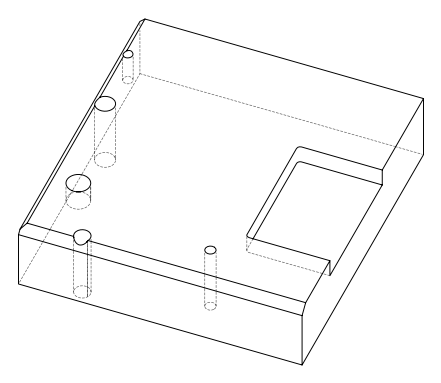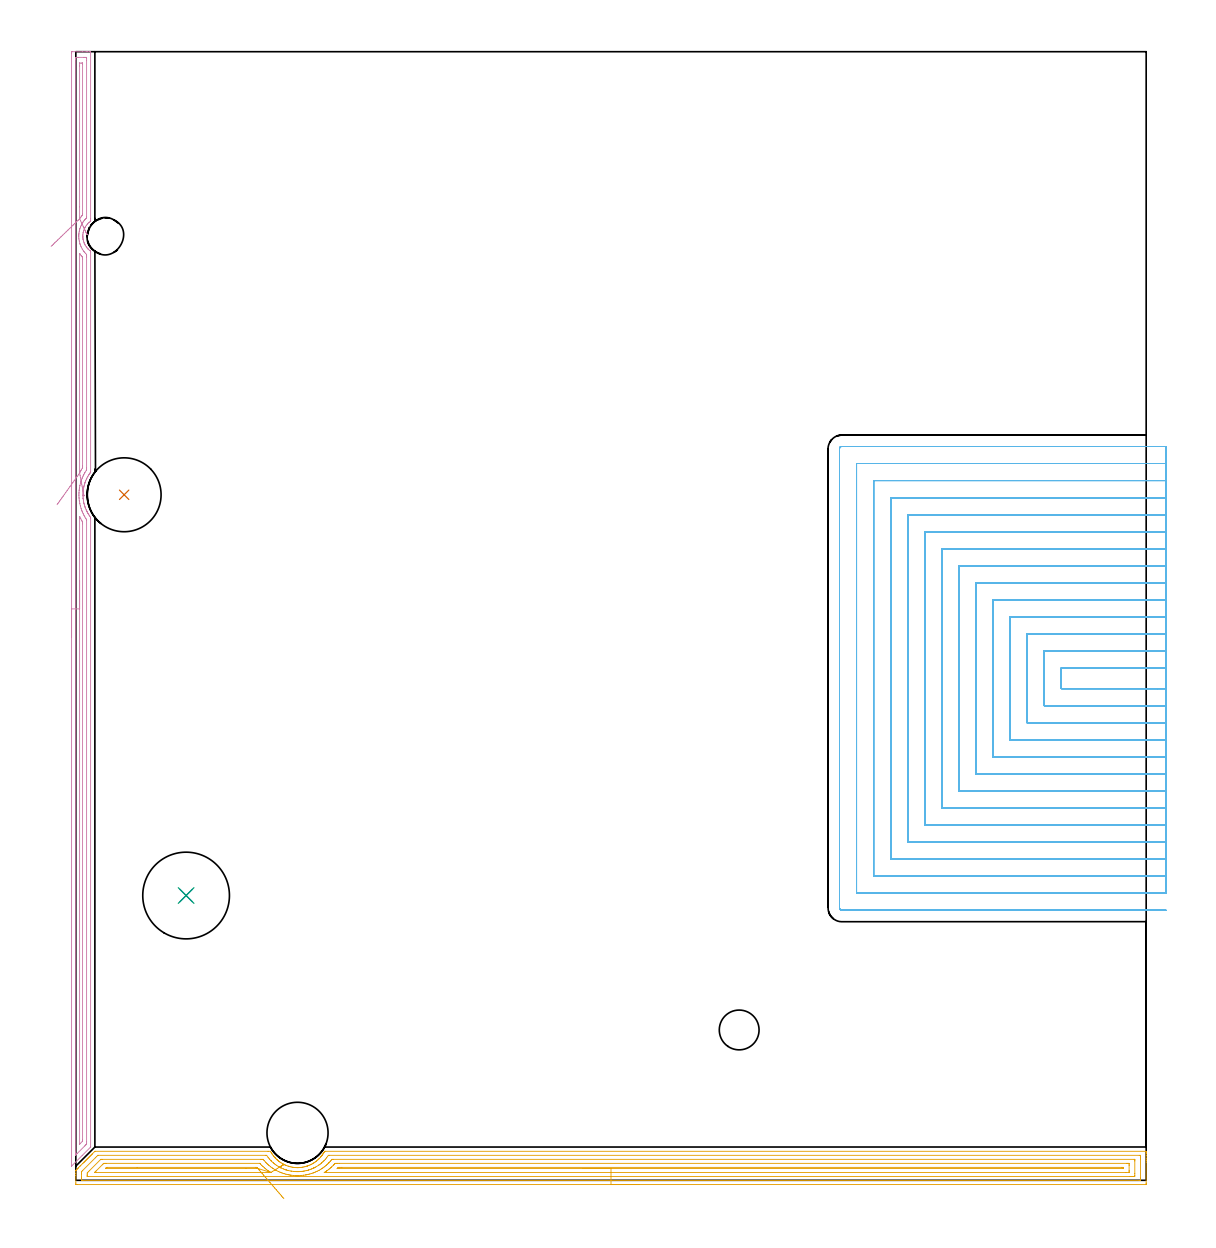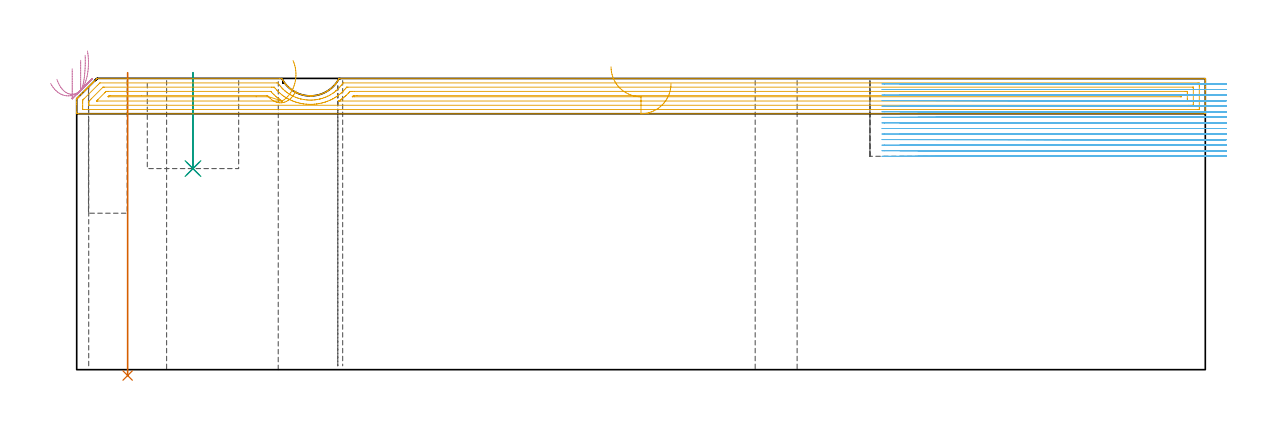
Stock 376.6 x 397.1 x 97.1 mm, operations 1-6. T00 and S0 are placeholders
(PLAN: 14 operations, 10 tool changes, 186 min)
(1 INDEXABLE_INSERT_DRILL_THROUGH_HOLE_FROM_SOLID | STEP1HOLE | NXT0302_023 | 0.41 min | 51506 mm3)
(2 INDEXABLE_INSERT_DRILL_BLIND_HOLE_FROM_SOLID | STEP1POCKET | NXT0302_010 | 0.13 min | 8878 mm3)
(3 DRILL_TO_ENLARGE_BLIND_HOLE | STEP1POCKET | UGT0301_381 | 0.13 min | 13024 mm3)
(4 AREA_MILL | FG_CHAMFER_SURFACE | UGT0205_001 | 9.61 min | 8857 mm3)
(5 AREA_MILL_1 | FG_CHAMFER_SURFACE_1 | UGT0205_001 | 15.05 min | 25594 mm3)
(6 MILL_SLOT | SLOT_PARTIAL_RECTANGULAR | NXT0201_009 | Follow Part, ap 2, ae 75% | 157.38 min | 495957 mm3)
(7 MILL_BLIND_HOLE_FROM_SOLID_MATERIAL | STEP1POCKET_1 | NXT0201_009 | Spiral | 1.41 min | 5835 mm3)
(8 SPOT_DRILL | STEP1HOLE_1 | NXT0321_9005460120000 | 0.05 min | 205 mm3)
(9 SPOT_DRILL_1 | STEP1HOLE_2 | NXT0321_9005460120000 | 0.03 min | 12 mm3)
(10 DRILL_THROUGH_HOLE_INTO_CENTER | STEP1HOLE_1 | UGT0301_515 | 0.42 min | 10789 mm3)
(11 DRILL_TO_ENLARGE_THROUGH_HOLE | STEP1HOLE_1 | UGT0301_052 | 0.43 min | 24054 mm3)
(12 DRILL_BLIND_HOLE_INTO_CENTER | STEP1HOLE_2 | NXT0301_064 | 0.07 min | 872 mm3)
(13 GUN_DRILL_THROUGH_HOLE | STEP1HOLE_2 | UGT0307_006 | 0.49 min | 5322 mm3)
(14 DRILL_TO_ENLARGE_THROUGH_HOLE_1 | STEP1HOLE_2 | NXT0301_104 | 0.41 min | 8708 mm3)
(TOOL NXT0302_023 | Index. Insert Drill 26mm [880-D2600L32-05] | D26 PA176 FL130 Z2)
(TOOL NXT0302_010 | Index. Insert Drill 19.5mm [880-D1950L25-05] | D19.5 PA176 FL98 Z2)
(TOOL UGT0301_381 | Twist Drill Flat Bottom 30.5 mm | D30.5 PA180 FL175 Z2)
(TOOL UGT0205_001 | Chamfer Mill 20 x 3 x 45 deg. | D20 FL50 Z2)
(TOOL NXT0201_009 | ENDMILL 8mm [2P460-0800-NA 1630] | D8 FL26 Z6)
(TOOL NXT0321_9005460120000 | NC Spot Drill, 142deg, 12mm, Carbide, Uncoated | D12 PA142 FL30 Z2)
(TOOL UGT0301_515 | Carbide Drill 12.0 mm | D12 PA118 FL101 Z2)
(TOOL UGT0301_052 | Twist Drill 21.5 mm | D21.5 PA118 FL150 Z2)
(TOOL NXT0301_064 | Carbide Drill 9.3mm [860.1-0930-028A1-MM 2214] | D9.3 PA140 FL47 Z2)
(TOOL UGT0307_006 | Gun Drill 9 mm | D9 PA130 FL24 Z1)
(TOOL NXT0301_104 | Carbide Drill 14mm [860.1-1400-112A1-MM 2214] | D14 PA140 FL123 Z2)
(OP 1 INDEXABLE_INSERT_DRILL_THROUGH_HOLE_FROM_SOLID)
G17 G21 G94 G90
T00 M6
G54
G17 G0 G90 X17. Y241.2 S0 M3
G43 Z107.1 H1
G94 G81 G98 Z-1.954 F250. R99.1
G80
M5
M2
(OP 2 INDEXABLE_INSERT_DRILL_BLIND_HOLE_FROM_SOLID)
G17 G21 G94 G90
T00 M6
G54
G17 G0 G90 X38.8 Y100.2 S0 M3
G43 Z107.1 H1
G94 G81 G98 Z67.1 F250. R99.1
G80
M5
M2
(OP 3 DRILL_TO_ENLARGE_BLIND_HOLE)
G17 G21 G94 G90
T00 M6
G54
G17 G0 G90 X38.8 Y100.2 S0 M3
G43 Z107.1 H0
G94 G81 G98 Z67.1 F250. R99.1
G80
M5
M2
(OP 4 AREA_MILL)
G17 G21 G94 G90
T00 M6
G54
G17 G0 G90 X-1.5 Y191.05 S1061 M3
G43 Z107.1 H0
Z100.4
G94 G1 Y191.088 Z99.528 F250.
Y191.202 Z98.664
Y191.391 Z97.812
Y191.653 Z96.98
Y191.987 Z96.174
Y192.39 Z95.4
Y192.858 Z94.664
Y193.39 Z93.972
Y193.979 Z93.329
Y194.622 Z92.74
Y195.314 Z92.208
Y196.05 Z91.74
Y196.824 Z91.337
Y197.63 Z91.003
Y198.462 Z90.741
Y199.314 Z90.552
Y200.178 Z90.438
Y201.05 Z90.4
X-1.499 Y396.468 Z90.401
X-1.497 Y396.775
X-1.494 Y397.09 Z90.403
X-1.198 Y397.1 Z90.699
X2.285 Z94.18
X3.667 Z95.563
X4.027 Z95.922
X4.95 Z96.85
X5.077 Y397.096 Z96.97
X5.197 Y397.09 Z97.089
X5.2 Y396.915 Z97.1
Y338.334
X5.193 Y337.482 Z97.093
X5.14 Y337.44 Z97.039
X5.052 Y337.374 Z96.951
X4.638 Y337.025 Z96.537
X4.583 Y336.974 Z96.483
X4.242 Y336.653 Z96.139
X4.142 Y336.546 Z96.038
X4.081 Y336.481 Z95.978
X3.734 Y336.041 Z95.632
X3.414 Y335.587 Z95.313
X3.35 Y335.481 Z95.249
X3.206 Y335.204 Z95.102
X3.146 Y335.091 Z95.043
X2.96 Y334.693 Z94.859
X2.796 Y334.248 Z94.692
X2.663 Y333.799 Z94.558
X2.612 Y333.573 Z94.51
X2.593 Y333.48 Z94.489
X2.563 Y333.353 Z94.463
X2.495 Y332.905 Z94.395
X2.46 Y332.543 Z94.359
X2.462 Y332.29 Z94.354
X2.461 Y332.074 Z94.353
X2.459 Y332.011 Z94.354
X2.46 Y331.919 Z94.357
Y331.857 Z94.358
X2.477 Y331.681 Z94.375
X2.496 Y331.486 Z94.394
X2.542 Y331.179 Z94.436
X2.55 Y331.117 Z94.447
X2.553 Y331.103 Z94.45
X2.646 Y330.668 Z94.544
X2.771 Y330.223 Z94.669
X2.913 Y329.838 Z94.808
X2.936 Y329.772 Z94.833
X2.992 Y329.644 Z94.89
X3.104 Y329.391 Z95.
X3.131 Y329.329 Z95.028
X3.156 Y329.28 Z95.053
X3.236 Y329.122 Z95.135
X3.351 Y328.921 Z95.249
X3.672 Y328.435 Z95.571
X3.756 Y328.327 Z95.656
X3.947 Y328.083 Z95.846
X4.108 Y327.9 Z96.005
X4.225 Y327.764 Z96.124
X4.241 Y327.747 Z96.14
X4.385 Y327.602 Z96.283
X4.445 Y327.541 Z96.344
X4.781 Y327.247 Z96.681
X4.896 Y327.155 Z96.796
X5.113 Y326.983 Z97.009
X5.134 Y326.966 Z97.029
X5.197 Y326.911 Z97.089
X5.2 Y326.707 Z97.1
Y249.345
X5.196 Y249.135 Z97.089
X5.194 Y249.125 Z97.088
X5.056 Y248.936 Z96.956
X5.011 Y248.875 Z96.911
X4.898 Y248.71 Z96.797
X4.706 Y248.432 Z96.605
X4.608 Y248.28 Z96.506
X4.413 Y247.981 Z96.313
X4.241 Y247.69 Z96.14
X3.917 Y247.087 Z95.814
X3.79 Y246.828 Z95.69
X3.701 Y246.642 Z95.6
X3.504 Y246.194 Z95.4
X3.351 Y245.815 Z95.249
X3.335 Y245.768 Z95.232
X3.233 Y245.478 Z95.131
X3.179 Y245.321 Z95.075
X3.171 Y245.3 Z95.068
X3.032 Y244.854 Z94.929
X2.909 Y244.406 Z94.807
X2.817 Y244.015 Z94.715
X2.809 Y243.979 Z94.705
X2.804 Y243.959 Z94.701
X2.735 Y243.621 Z94.635
X2.713 Y243.512 Z94.613
X2.64 Y243.065 Z94.54
X2.584 Y242.618 Z94.48
X2.541 Y242.171 Z94.44
X2.517 Y241.724 Z94.41
X2.505 Y241.277 Z94.403
X2.509 Y241.008 Z94.404
X2.512 Y240.83 Z94.407
X2.533 Y240.365 Z94.433
X2.568 Y239.955 Z94.463
X2.569 Y239.936 Z94.465
X2.575 Y239.883 Z94.472
X2.581 Y239.828 Z94.479
X2.62 Y239.489 Z94.518
X2.686 Y239.06 Z94.58
X2.688 Y239.042 Z94.583
X2.77 Y238.594 Z94.669
X2.846 Y238.247 Z94.746
X2.868 Y238.148 Z94.768
X2.981 Y237.719 Z94.878
X2.986 Y237.7 Z94.883
X3.119 Y237.254 Z95.015
X3.156 Y237.141 Z95.054
X3.23 Y236.918 Z95.13
X3.259 Y236.837 Z95.159
X3.35 Y236.583 Z95.249
X3.374 Y236.524 Z95.273
X3.438 Y236.36 Z95.338
X3.632 Y235.911 Z95.529
X3.7 Y235.764 Z95.599
X3.737 Y235.684 Z95.636
X3.831 Y235.483 Z95.729
X3.839 Y235.466 Z95.737
X3.97 Y235.211 Z95.869
X4.035 Y235.085 Z95.933
X4.063 Y235.036 Z95.96
X4.241 Y234.708 Z96.14
X4.319 Y234.572 Z96.219
X4.603 Y234.122 Z96.503
X4.9 Y233.678 Z96.8
X5.172 Y233.301 Z97.072
X5.193 Y233.269 Z97.093
X5.2 Y232.8 Z97.1
Y11.893
X5.197 Y11.705 Z97.089
X5.111 Y11.61 Z97.009
X2.263 Y8.762 Z94.162
X-1.437 Y5.062 Z90.461
X-1.493 Y5.018 Z90.404
X-1.495 Y5.032 Z90.403
X-1.499 Y5.101 Z90.399
X-1.5 Y201.05 Z90.4
X-0.086 Z91.814
X-0.085 Y394.431 Z91.815
X-0.084 Y394.679 Z91.816
X-0.081 Y395.002 Z91.819
X-0.079 Y395.075 Z91.821
X-0.002 Y395.09 Z91.898
X0.138 Y395.096 Z92.038
X0.544 Y395.099 Z92.444
X1.005 Y395.1 Z92.905
X2.746 Z94.646
X3.156 Z95.056
X3.619 Y395.098 Z95.519
X3.751 Y395.092 Z95.651
X3.778 Y395.09 Z95.678
X3.781 Y395.042 Z95.681
X3.784 Y394.929 Z95.684
X3.785 Y394.679 Z95.685
X3.786 Y394.033 Z95.686
X3.785 Y338.905 Z95.685
X3.783 Y338.744 Z95.683
X3.78 Y338.664 Z95.68
X3.777 Y338.63 Z95.677
X3.759 Y338.61 Z95.659
X3.481 Y338.334 Z95.381
X3.321 Y338.165 Z95.221
X3.156 Y337.982 Z95.056
X2.919 Y337.683 Z94.819
X2.732 Y337.44 Z94.632
X2.545 Y337.174 Z94.445
X2.285 Y336.784 Z94.185
X2.199 Y336.634 Z94.099
X2.152 Y336.546 Z94.052
X1.903 Y336.044 Z93.803
X1.726 Y335.651 Z93.626
X1.64 Y335.42 Z93.54
X1.415 Y334.768 Z93.315
X1.412 Y334.759 Z93.312
X1.311 Y334.363 Z93.211
X1.24 Y334.042 Z93.14
X1.203 Y333.863 Z93.103
X1.113 Y333.278 Z93.013
X1.08 Y332.968 Z92.98
X1.057 Y332.707 Z92.957
X1.052 Y332.447 Z92.952
X1.05 Y332.074 Z92.95
X1.07 Y331.534 Z92.97
X1.104 Y331.179 Z93.004
X1.211 Y330.494 Z93.111
X1.256 Y330.285 Z93.156
X1.415 Y329.64 Z93.315
X1.489 Y329.391 Z93.389
X1.526 Y329.276 Z93.426
X1.706 Y328.802 Z93.606
X1.838 Y328.496 Z93.738
X1.979 Y328.182 Z93.879
X2.285 Y327.605 Z94.185
X2.29 Y327.597 Z94.19
X2.756 Y326.923 Z94.656
X2.923 Y326.708 Z94.823
X3.156 Y326.428 Z95.056
X3.441 Y326.109 Z95.341
X3.729 Y325.813 Z95.629
X3.771 Y325.767 Z95.671
X3.779 Y325.731 Z95.679
X3.782 Y325.651 Z95.682
X3.784 Y325.49 Z95.684
X3.786 Y325.167 Z95.686
Y324.919
X3.785 Y250.687 Z95.685
X3.781 Y250.045 Z95.681
X3.779 Y249.982 Z95.679
X3.757 Y249.935 Z95.657
X3.156 Y248.972 Z95.056
X3.129 Y248.926 Z95.029
X3.114 Y248.898 Z95.014
X2.824 Y248.345 Z94.724
X2.653 Y248.004 Z94.553
X2.532 Y247.751 Z94.432
X2.285 Y247.21 Z94.185
X2.256 Y247.14 Z94.156
X2.245 Y247.11 Z94.145
X2.017 Y246.491 Z93.917
X1.92 Y246.215 Z93.82
X1.795 Y245.824 Z93.695
X1.645 Y245.321 Z93.545
X1.616 Y245.218 Z93.516
X1.595 Y245.136 Z93.495
X1.428 Y244.426 Z93.328
X1.415 Y244.366 Z93.315
X1.291 Y243.659 Z93.191
X1.272 Y243.532 Z93.172
X1.186 Y242.872 Z93.086
X1.165 Y242.638 Z93.065
X1.121 Y242.045 Z93.021
X1.106 Y241.743 Z93.006
X1.097 Y241.175 Z92.997
X1.102 Y240.849 Z93.002
X1.127 Y240.25 Z93.027
X1.149 Y239.955 Z93.049
X1.219 Y239.261 Z93.119
X1.245 Y239.06 Z93.145
X1.381 Y238.2 Z93.281
X1.387 Y238.166 Z93.287
X1.415 Y238.025 Z93.315
X1.597 Y237.272 Z93.497
X1.661 Y237.019 Z93.561
X1.853 Y236.377 Z93.753
X2.091 Y235.682 Z93.991
X2.17 Y235.483 Z94.07
X2.285 Y235.202 Z94.185
X2.562 Y234.589 Z94.462
X2.832 Y234.027 Z94.732
X3.012 Y233.694 Z94.912
X3.156 Y233.439 Z95.056
X3.549 Y232.8 Z95.449
X3.739 Y232.495 Z95.639
X3.777 Y232.433 Z95.677
X3.78 Y232.395 Z95.68
X3.783 Y232.315 Z95.683
X3.785 Y232.154 Z95.685
Y13.681
X3.784 Y13.037 Z95.684
X3.78 Y12.787 Z95.68
X3.779 Y12.751 Z95.679
X3.755 Y12.717 Z95.655
X3.696 Y12.652 Z95.596
X3.606 Y12.557 Z95.506
X3.492 Y12.442 Z95.392
X3.156 Y12.106 Z95.056
X0.404 Y9.353 Z92.304
X0.259 Y9.21 Z92.159
X0.025 Y8.983 Z91.925
X-0.043 Y8.918 Z91.857
X-0.079 Y8.896 Z91.821
X-0.082 Y8.958 Z91.818
X-0.084 Y9.21 Z91.816
X-0.086 Y9.583 Z91.814
Y9.856
Y201.05
X1.328 Z93.228
X1.329 Y232.977 Z93.229
X1.33 Y233.154 Z93.23
X1.335 Y233.507 Z93.235
X1.338 Y233.553 Z93.238
X1.415 Y233.403 Z93.315
X1.721 Y232.8 Z93.621
X2.1 Y232.096 Z94.
X2.215 Y231.905 Z94.115
X2.285 Y231.783 Z94.185
X2.364 Y231.627 Z94.264
X2.371 Y231.011 Z94.271
Y14.399
X2.37 Y14.222 Z94.27
X2.366 Y13.869 Z94.266
X2.364 Y13.774 Z94.264
X2.357 Y13.763 Z94.257
X2.335 Y13.738 Z94.235
X2.285 Y13.684 Z94.185
X1.386 Y12.787 Z93.286
X1.358 Y12.769 Z93.258
X1.334 Y12.763 Z93.234
X1.332 Y12.787 Z93.232
X1.33 Y12.82 Z93.23
X1.329 Y12.875 Z93.229
X1.328 Y201.05 Z93.228
Y201.922 Z93.267
Y202.786 Z93.38
Y203.638 Z93.569
Y204.47 Z93.832
Y205.276 Z94.165
Y206.05 Z94.568
Y206.786 Z95.037
Y207.478 Z95.568
Y208.121 Z96.157
Y208.71 Z96.801
Y209.242 Z97.493
Y209.71 Z98.228
Y210.113 Z99.002
Y210.447 Z99.808
Y210.709 Z100.64
Y210.898 Z101.492
Y211.012 Z102.357
Y211.05 Z103.228
G0 X2.825 Y240.993 Z104.897
G1 X2.848 Y240.873 Z104.033
X2.856 Y240.828 Z103.162
X2.851 Y240.857 Z102.29
X2.831 Y240.961 Z101.424
X2.797 Y241.139 Z100.57
X2.75 Y241.389 Z99.736
X2.689 Y241.709 Z98.927
X2.616 Y242.098 Z98.149
X2.53 Y242.552 Z97.409
X2.432 Y243.067 Z96.712
X2.324 Y243.64 Z96.063
X2.205 Y244.267 Z95.468
X2.077 Y244.942 Z94.93
X1.941 Y245.66 Z94.455
X1.798 Y246.417 Z94.045
X1.649 Y247.206 Z93.703
X1.494 Y248.021 Z93.433
X1.336 Y248.856 Z93.236
X1.332 Y248.877 Z93.232
X1.33 Y248.898 Z93.23
X1.329 Y248.918 Z93.229
X1.328 Y248.987 Z93.228
X1.329 Y325.99 Z93.229
X1.33 Y326.049 Z93.23
X1.334 Y326.095 Z93.234
X1.335 Y326.101 Z93.235
X1.341 Y326.096 Z93.241
X1.415 Y325.996 Z93.315
X1.543 Y325.813 Z93.443
X1.876 Y325.339 Z93.776
X2.219 Y324.919 Z94.119
X2.285 Y324.84 Z94.185
X2.334 Y324.782 Z94.234
X2.356 Y324.752 Z94.256
X2.364 Y324.739 Z94.264
X2.366 Y324.644 Z94.266
X2.37 Y324.29 Z94.27
X2.371 Y324.113 Z94.271
X2.372 Y324.025 Z94.272
X2.371 Y251.493 Z94.271
X2.37 Y251.09 Z94.27
X2.368 Y250.889 Z94.268
X2.365 Y250.789 Z94.265
X2.359 Y250.742 Z94.259
X2.332 Y250.687 Z94.232
X2.315 Y250.657 Z94.215
X1.99 Y250.096 Z93.89
X1.823 Y249.793 Z93.723
X1.68 Y249.52 Z93.58
X1.363 Y248.898 Z93.263
X1.346 Y248.87 Z93.246
X1.336 Y248.856 Z93.236
X0.888 Y248.226 Z92.832
X0.42 Y247.571 Z92.496
X-0.062 Y246.894 Z92.232
X-0.556 Y246.2 Z92.041
X-1.058 Y245.496 Z91.925
X-1.564 Y244.787 Z91.885
X-2.07 Y244.077 Z91.921
X-2.572 Y243.372 Z92.033
X-3.067 Y242.678 Z92.22
X-3.55 Y242. Z92.48
X-4.018 Y241.343 Z92.812
X-4.468 Y240.713 Z93.213
X-4.896 Y240.113 Z93.68
X-5.298 Y239.548 Z94.21
X-5.672 Y239.023 Z94.798
X-6.015 Y238.542 Z95.439
X-6.324 Y238.108 Z96.13
X-6.598 Y237.725 Z96.865
G0 Z107.1
X3.588 Y333.515
Z106.353
G1 X3.718 Y333.238 Z105.536
X3.817 Y333.027 Z104.696
X3.885 Y332.883 Z103.838
X3.921 Y332.807 Z102.97
X3.924 Y332.799 Z102.097
X3.895 Y332.861 Z101.227
X3.834 Y332.991 Z100.367
X3.741 Y333.189 Z99.522
X3.618 Y333.452 Z98.7
X3.464 Y333.779 Z97.906
X3.282 Y334.168 Z97.147
X3.072 Y334.615 Z96.427
X2.836 Y335.117 Z95.754
X2.576 Y335.671 Z95.132
X2.295 Y336.271 Z94.565
X1.993 Y336.914 Z94.058
X1.674 Y337.594 Z93.615
X1.339 Y338.307 Z93.239
X1.335 Y338.316 Z93.235
X1.331 Y338.334 Z93.231
X1.329 Y338.355 Z93.229
X1.328 Y342.532 Z93.228
Y392.084
X1.33 Y392.89 Z93.23
X1.331 Y392.976 Z93.231
X1.335 Y393.065 Z93.235
X1.343 Y393.091 Z93.243
X1.364 Y393.094 Z93.264
X1.415 Y393.096 Z93.315
X2.083 Y393.098 Z93.983
X2.285 Y393.093 Z94.185
X2.351 Y393.09 Z94.251
X2.365 Y393.079 Z94.265
X2.368 Y393.037 Z94.268
X2.37 Y392.979 Z94.27
X2.371 Y392.89 Z94.271
Y392.802
Y340.035
X2.37 Y339.946 Z94.27
X2.366 Y339.77 Z94.266
X2.362 Y339.668 Z94.262
X2.342 Y339.641 Z94.242
X2.285 Y339.569 Z94.185
X2.136 Y339.382 Z94.036
X2.015 Y339.229 Z93.915
X1.752 Y338.882 Z93.652
X1.364 Y338.334 Z93.264
X1.347 Y338.314 Z93.247
X1.339 Y338.307 Z93.239
X0.814 Y337.8 Z92.761
X0.262 Y337.265 Z92.349
X-0.315 Y336.708 Z92.005
X-0.911 Y336.132 Z91.732
X-1.521 Y335.542 Z91.533
X-2.142 Y334.942 Z91.408
X-2.768 Y334.337 Z91.359
X-3.395 Y333.731 Z91.386
X-4.018 Y333.129 Z91.489
X-4.632 Y332.535 Z91.667
X-5.233 Y331.955 Z91.919
X-5.815 Y331.392 Z92.243
X-6.375 Y330.85 Z92.636
X-6.909 Y330.335 Z93.096
X-7.411 Y329.849 Z93.618
X-7.879 Y329.397 Z94.199
X-8.308 Y328.982 Z94.835
X-8.696 Y328.607 Z95.52
G0 Z107.1
M5
M2
(OP 5 AREA_MILL_1)
G17 G21 G94 G90
T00 M6
G54
G17 G0 G90 X198.3 Y-1.5 S1061 M3
G43 Z107.1 H0
Z95.4
G94 G1 X198.262 Z94.528 F250.
X198.148 Z93.664
X197.959 Z92.812
X197.697 Z91.98
X197.363 Z91.174
X196.96 Z90.4
X196.492 Z89.664
X195.96 Z88.972
X195.371 Z88.329
X194.728 Z87.74
X194.036 Z87.208
X193.3 Z86.74
X192.526 Z86.337
X191.72 Z86.003
X190.888 Z85.741
X190.036 Z85.552
X189.172 Z85.438
X188.3 Z85.4
X0.623
X0.097 Y-1.494 Z85.403
X0.008 Y-1.491 Z85.405
X0. Y-0.972 Z85.924
Y1.689 Z88.585
Y2.388 Z89.288
Y3.423 Z90.321
X0.002 Y3.463 Z90.361
X0.005 Y3.494 Z90.392
X0.027 Y3.528 Z90.427
X0.192 Y3.693 Z90.592
X0.257 Y3.759 Z90.655
X0.325 Y3.825 Z90.725
X0.486 Y3.986 Z90.885
X0.553 Y4.054 Z90.951
X0.623 Y4.123 Z91.022
X0.779 Y4.28 Z91.179
X0.848 Y4.35 Z91.246
X1.511 Y5.011 Z91.911
X1.735 Y5.237 Z92.133
X2.378 Y5.878 Z92.778
X2.41 Y5.911 Z92.81
X2.622 Y6.124 Z93.02
X2.708 Y6.209 Z93.108
X2.834 Y6.334 Z93.233
X2.918 Y6.42 Z93.316
X3.006 Y6.506 Z93.406
X3.127 Y6.627 Z93.527
X3.213 Y6.715 Z93.611
X3.304 Y6.804 Z93.704
X3.42 Y6.921 Z93.82
X3.509 Y7.011 Z93.907
X3.602 Y7.102 Z94.002
X3.714 Y7.214 Z94.114
X3.805 Y7.306 Z94.203
X3.9 Y7.4 Z94.3
X4.007 Y7.508 Z94.407
X4.1 Y7.602 Z94.498
X4.198 Y7.698 Z94.597
X4.301 Y7.801 Z94.701
X4.396 Y7.898 Z94.794
X4.496 Y7.996 Z94.895
X4.594 Y8.095 Z94.994
X4.692 Y8.193 Z95.089
X4.794 Y8.294 Z95.193
X4.888 Y8.388 Z95.287
X4.987 Y8.489 Z95.385
X5.091 Y8.592 Z95.491
X5.181 Y8.681 Z95.581
X5.283 Y8.785 Z95.681
X5.389 Y8.89 Z95.789
X5.475 Y8.975 Z95.874
X5.578 Y9.08 Z95.976
X5.687 Y9.187 Z96.087
X5.768 Y9.268 Z96.168
X5.874 Y9.376 Z96.272
X6.614 Y10.115 Z97.013
X6.659 Y10.158 Z97.053
X6.705 Y10.198 Z97.085
X6.879 Y10.2 Z97.1
X67.65
X68.474 Y10.193 Z97.092
X68.527 Y10.117 Z97.017
X68.604 Y9.982 Z96.882
X68.794 Y9.672 Z96.571
X68.973 Y9.378 Z96.277
X69.074 Y9.228 Z96.127
X69.227 Y8.999 Z95.898
X69.497 Y8.627 Z95.526
X69.601 Y8.496 Z95.396
X69.734 Y8.341 Z95.241
X69.986 Y8.049 Z94.948
X70.034 Y7.997 Z94.895
X70.126 Y7.898 Z94.793
X70.202 Y7.814 Z94.713
X70.332 Y7.673 Z94.572
X70.386 Y7.615 Z94.512
X70.629 Y7.389 Z94.288
X70.721 Y7.306 Z94.202
X70.823 Y7.211 Z94.11
X70.832 Y7.202 Z94.102
X70.927 Y7.119 Z94.018
X71.054 Y7.011 Z93.906
X71.217 Y6.867 Z93.767
X71.284 Y6.809 Z93.709
X71.38 Y6.732 Z93.632
X71.504 Y6.642 Z93.541
X71.775 Y6.444 Z93.343
X72.177 Y6.171 Z93.069
X72.715 Y5.843 Z92.742
X72.741 Y5.828 Z92.727
X72.884 Y5.748 Z92.648
X73.011 Y5.682 Z92.582
X73.07 Y5.651 Z92.551
X73.459 Y5.467 Z92.363
X73.515 Y5.441 Z92.337
X73.755 Y5.337 Z92.235
X73.906 Y5.273 Z92.168
X73.964 Y5.248 Z92.145
X73.991 Y5.237 Z92.136
X74.094 Y5.199 Z92.097
X74.204 Y5.16 Z92.053
X74.711 Y4.969 Z91.868
X74.799 Y4.941 Z91.841
X74.857 Y4.924 Z91.824
X75.302 Y4.803 Z91.7
X75.75 Y4.695 Z91.594
X76.196 Y4.611 Z91.508
X76.587 Y4.554 Z91.448
X76.643 Y4.545 Z91.44
X77.09 Y4.496 Z91.394
X77.332 Y4.479 Z91.378
X77.481 Y4.471 Z91.365
X77.537 Y4.467 Z91.362
X77.872 Y4.456 Z91.352
X77.964 Y4.455 Z91.353
X78.028 Y4.456 Z91.352
X78.068 Z91.353
X78.122 Y4.458 Z91.351
X78.262 Y4.457 Z91.354
X78.289 Y4.458 Z91.356
X78.43 Y4.462 Z91.361
X78.594 Y4.476 Z91.368
X78.668 Y4.48 Z91.375
X78.67 Y4.481
X78.807 Y4.491 Z91.383
X78.877 Y4.496 Z91.388
X79.323 Y4.542 Z91.434
X79.715 Y4.596 Z91.495
X79.77 Y4.604 Z91.503
X80.216 Y4.689 Z91.586
X80.664 Y4.793 Z91.692
X81.056 Y4.901 Z91.797
X81.11 Y4.915 Z91.812
X81.197 Y4.941 Z91.839
X81.289 Y4.969 Z91.867
X81.363 Y4.996 Z91.894
X81.503 Y5.049 Z91.945
X81.87 Y5.184 Z92.082
X82.003 Y5.233 Z92.132
X82.452 Y5.424 Z92.323
X82.896 Y5.638 Z92.535
X83.194 Y5.797 Z92.695
X83.295 Y5.851 Z92.749
X83.62 Y6.047 Z92.946
X83.789 Y6.149 Z93.049
X84.209 Y6.433 Z93.333
X84.62 Y6.733 Z93.631
X84.683 Y6.781 Z93.681
X85.135 Y7.172 Z94.071
X85.576 Y7.577 Z94.476
X85.613 Y7.614 Z94.514
X86.014 Y8.049 Z94.948
X86.12 Y8.172 Z95.07
X86.265 Y8.341 Z95.237
X86.399 Y8.496 Z95.395
X86.418 Y8.52 Z95.419
X86.469 Y8.583 Z95.483
X86.497 Y8.622 Z95.521
X86.615 Y8.785 Z95.68
X86.716 Y8.922 Z95.821
X86.756 Y8.977 Z95.876
X86.837 Y9.097 Z95.996
X86.925 Y9.228 Z96.124
X87.014 Y9.358 Z96.257
X87.028 Y9.378 Z96.277
X87.122 Y9.53 Z96.429
X87.208 Y9.672 Z96.567
X87.312 Y9.838 Z96.737
X87.361 Y9.918 Z96.818
X87.47 Y10.115 Z97.01
X87.492 Y10.149 Z97.045
X87.525 Y10.196 Z97.089
X87.759 Y10.2 Z97.1
X376.424
X376.59 Y10.197 Z97.088
X376.592 Y10.168 Z97.059
X376.6 Y9.784 Z96.683
Y9.483 Z96.383
Y8.785 Z95.68
Y7.548 Z94.445
Y7.011 Z93.905
Y6.393 Z93.288
Y-0.972 Z85.926
X376.598 Y-1.243 Z85.655
X376.59 Y-1.492 Z85.406
X376.339 Y-1.499 Z85.399
X188.3 Y-1.5 Z85.4
Y-0.086 Z86.814
X2.411
X2.01 Y-0.085 Z86.815
X2.003 Y0.32 Z87.22
X2.001 Y0.802 Z87.702
X2. Y1.209 Z88.109
Y2.096 Z88.996
X2.001 Y2.576 Z89.476
X2.004 Y2.979 Z89.879
X2.01 Y3.04 Z89.94
X2.038 Y3.076 Z89.976
X2.119 Y3.162 Z90.062
X2.41 Y3.461 Z90.361
X6.879 Y7.929 Z94.829
X7.311 Y8.356 Z95.256
X7.746 Y8.785 Z95.685
X7.771 Y8.786 Z95.686
X66.756
X67.146 Y8.785 Z95.685
X67.65 Y8.08 Z94.98
X67.794 Y7.898 Z94.798
X68.137 Y7.489 Z94.389
X68.544 Y7.022 Z93.922
X68.555 Y7.011 Z93.911
X68.664 Y6.892 Z93.792
X68.77 Y6.787 Z93.687
X68.87 Y6.687 Z93.587
X69.474 Y6.142 Z93.042
X69.495 Y6.124 Z93.024
X69.956 Y5.749 Z92.649
X70.332 Y5.474 Z92.374
X70.678 Y5.237 Z92.137
X71.225 Y4.892 Z91.792
X71.568 Y4.69 Z91.59
X72.119 Y4.4 Z91.3
X72.133 Y4.393 Z91.293
X72.226 Y4.35 Z91.25
X73.013 Y4.01 Z90.91
X73.57 Y3.797 Z90.697
X73.906 Y3.677 Z90.577
X73.971 Y3.655 Z90.555
X74.025 Y3.64 Z90.54
X74.66 Y3.463 Z90.363
X74.8 Y3.429 Z90.329
X74.844 Y3.419 Z90.319
X75.694 Y3.248 Z90.148
X75.951 Y3.208 Z90.108
X76.587 Y3.126 Z90.026
X76.963 Y3.09 Z89.99
X77.481 Y3.058 Z89.958
X77.9 Y3.047 Z89.947
X78.375 Y3.051 Z89.951
X78.771 Y3.07 Z89.97
X79.269 Y3.11 Z90.01
X79.591 Y3.143 Z90.043
X80.162 Y3.224 Z90.124
X80.367 Y3.26 Z90.16
X81.056 Y3.397 Z90.297
X81.111 Y3.409 Z90.309
X81.34 Y3.463 Z90.363
X81.875 Y3.612 Z90.512
X81.95 Y3.635 Z90.535
X82.482 Y3.822 Z90.722
X82.843 Y3.955 Z90.855
X83.127 Y4.069 Z90.969
X83.737 Y4.332 Z91.232
X83.75 Y4.337 Z91.237
X83.775 Y4.35 Z91.25
X84.336 Y4.642 Z91.542
X84.631 Y4.806 Z91.706
X85.327 Y5.237 Z92.137
X85.446 Y5.315 Z92.215
X85.524 Y5.369 Z92.269
X85.962 Y5.689 Z92.589
X86.418 Y6.05 Z92.95
X86.459 Y6.084 Z92.984
X86.504 Y6.124 Z93.024
X86.924 Y6.508 Z93.408
X87.312 Y6.872 Z93.772
X87.38 Y6.943 Z93.843
X87.442 Y7.011 Z93.911
X87.799 Y7.415 Z94.315
X88.218 Y7.898 Z94.798
X88.585 Y8.408 Z95.308
X88.855 Y8.785 Z95.685
X89.098 Y8.786 Z95.686
X374.189
X374.59 Y8.785 Z95.685
X374.597 Y8.38 Z95.28
X374.599 Y7.898 Z94.798
X374.6 Y7.491 Z94.391
X374.599 Y0.802 Z87.702
X374.598 Y0.397 Z87.297
X374.59 Y-0.085 Z86.815
X374.191 Y-0.086 Z86.814
X188.3
Y1.328 Z88.228
X4.198 Y1.329 Z88.229
X4.077 Y1.331 Z88.231
X4.034 Y1.333 Z88.233
X4.016 Y1.334 Z88.234
X4.01 Y1.363 Z88.263
X4.005 Y1.493 Z88.393
X4.002 Y1.689 Z88.589
X4.001 Y1.884 Z88.784
X4.01 Y2.576 Z89.476
X4.092 Y2.681 Z89.581
X4.198 Y2.795 Z89.695
X4.532 Y3.132 Z90.032
X4.862 Y3.463 Z90.363
X8.666 Y7.266 Z94.166
X8.742 Y7.335 Z94.235
X8.772 Y7.361 Z94.261
X8.8 Y7.364 Z94.264
X8.931 Y7.368 Z94.268
X9.197 Y7.371 Z94.271
X64.969
X65.502 Y7.369 Z94.269
X65.863 Y7.364 Z94.264
X65.909 Y7.363 Z94.263
X66.209 Y7.011 Z93.911
X66.757 Y6.383 Z93.283
X66.996 Y6.124 Z93.024
X67.327 Y5.799 Z92.699
X67.65 Y5.5 Z92.4
X67.949 Y5.237 Z92.137
X68.544 Y4.747 Z91.647
X69.098 Y4.35 Z91.25
X69.438 Y4.125 Z91.025
X70.066 Y3.726 Z90.626
X70.332 Y3.577 Z90.477
X70.547 Y3.463 Z90.363
X71.225 Y3.131 Z90.031
X71.835 Y2.858 Z89.758
X72.119 Y2.745 Z89.645
X72.558 Y2.576 Z89.476
X73.013 Y2.416 Z89.316
X73.251 Y2.339 Z89.239
X73.906 Y2.159 Z89.059
X74.457 Y2.029 Z88.929
X74.8 Y1.957 Z88.857
X75.154 Y1.886 Z88.786
X75.565 Y1.817 Z88.717
X75.694 Y1.8 Z88.7
X76.584 Y1.692 Z88.592
X76.617 Y1.689 Z88.589
X77.481 Y1.639 Z88.539
X77.534 Y1.636 Z88.536
X78.172 Y1.632 Z88.532
X78.375
X78.431 Y1.633 Z88.533
X79.277 Y1.681 Z88.581
X79.385 Y1.689 Z88.589
X80.083 Y1.767 Z88.667
X80.162 Y1.778 Z88.678
X80.855 Y1.888 Z88.788
X81.056 Y1.928 Z88.828
X81.596 Y2.04 Z88.94
X81.95 Y2.122 Z89.022
X82.311 Y2.218 Z89.118
X82.843 Y2.372 Z89.272
X82.998 Y2.423 Z89.323
X83.447 Y2.576 Z89.476
X83.658 Y2.655 Z89.555
X83.737 Y2.685 Z89.585
X84.289 Y2.915 Z89.815
X84.631 Y3.065 Z89.965
X84.905 Y3.191 Z90.091
X85.459 Y3.463 Z90.363
X85.502 Y3.485 Z90.385
X85.524 Y3.497 Z90.397
X86.064 Y3.814 Z90.714
X86.418 Y4.031 Z90.931
X86.613 Y4.156 Z91.056
X86.906 Y4.35 Z91.25
X87.144 Y4.517 Z91.417
X87.312 Y4.64 Z91.54
X87.647 Y4.904 Z91.804
X88.058 Y5.237 Z92.137
X88.138 Y5.304 Z92.204
X88.206 Y5.365 Z92.265
X88.6 Y5.732 Z92.632
X89.01 Y6.124 Z93.024
X89.054 Y6.169 Z93.069
X89.099 Y6.217 Z93.117
X89.473 Y6.64 Z93.54
X89.796 Y7.011 Z93.911
X90.071 Y7.338 Z94.238
X90.098 Y7.365 Z94.265
X90.126 Y7.366 Z94.266
X90.258 Y7.369 Z94.269
X90.524 Y7.371 Z94.271
X372.402
X372.523 Y7.369 Z94.269
X372.566 Y7.367 Z94.267
X372.584 Y7.365 Z94.265
X372.59 Y7.337 Z94.237
X372.595 Y7.207 Z94.107
X372.599 Y7.011 Z93.911
X372.6 Y6.815 Z93.715
Y2.38 Z89.28
X372.596 Y1.689 Z88.589
X372.592 Y1.501 Z88.401
X372.575 Y1.335 Z88.235
X372.402 Y1.333 Z88.233
X371.871 Y1.33 Z88.23
X371.509 Y1.329 Z88.229
X370.978 Y1.328 Z88.228
X188.3
Y2.743 Z89.643
X88.038
X87.654 Y2.744 Z89.644
X87.496 Y2.746 Z89.646
X87.423 Y2.75 Z89.65
X87.412 Y2.751 Z89.651
X87.426 Y2.761 Z89.661
X87.511 Y2.819 Z89.719
X87.98 Y3.121 Z90.021
X88.206 Y3.268 Z90.168
X88.321 Y3.348 Z90.248
X88.483 Y3.463 Z90.363
X88.835 Y3.725 Z90.625
X89.099 Y3.926 Z90.826
X89.334 Y4.117 Z91.017
X89.612 Y4.35 Z91.25
X89.814 Y4.527 Z91.427
X89.993 Y4.689 Z91.589
X90.564 Y5.237 Z92.137
X90.724 Y5.398 Z92.298
X90.887 Y5.568 Z92.468
X91.155 Y5.857 Z92.757
X91.242 Y5.95 Z92.85
X91.418 Y5.952 Z92.852
X91.78 Y5.956 Z92.856
X91.949 Y5.957 Z92.857
X92.674
X369.889
X370.496 Y5.955 Z92.855
X370.563 Y5.953 Z92.853
X370.581 Y5.951 Z92.851
X370.59 Y5.941 Z92.841
X370.593 Y5.89 Z92.79
X370.597 Y5.677 Z92.577
X370.6 Y5.252 Z92.152
Y3.478 Z90.378
X370.596 Y3.027 Z89.927
X370.592 Y2.809 Z89.709
X370.59 Y2.76 Z89.66
X370.549 Y2.75 Z89.65
X370.442 Y2.747 Z89.647
X369.721 Y2.743 Z89.643
X369.553
X188.3
Y4.157 Z91.057
X92.674
X91.972 Y4.159 Z91.059
X91.969 Y4.162 Z91.062
X91.96 Y4.172 Z91.072
X92.14 Y4.35 Z91.25
X92.32 Y4.522 Z91.422
X92.486 Y4.536 Z91.436
X92.674 Y4.539 Z91.439
X93.374 Y4.543 Z91.443
X93.568
X367.934
X368.128 Y4.541 Z91.441
X368.516 Y4.536 Z91.436
X368.591 Y4.529 Z91.429
X368.594 Y4.502 Z91.402
X368.598 Y4.444 Z91.344
Y4.35 Z91.25
X368.593 Y4.185 Z91.085
X368.591 Y4.17 Z91.07
X368.555 Y4.164 Z91.064
X368.453 Y4.16 Z91.06
X368.323 Y4.158 Z91.058
X188.3 Y4.157 Z91.057
X187.428 Z91.095
X186.564 Z91.209
X185.712 Z91.398
X184.88 Z91.66
X184.074 Z91.994
X183.3 Z92.397
X182.564 Z92.865
X181.872 Z93.396
X181.229 Z93.986
X180.64 Z94.629
X180.108 Z95.321
X179.64 Z96.057
X179.237 Z96.831
X178.903 Z97.637
X178.641 Z98.469
X178.452 Z99.32
X178.338 Z100.185
X178.3 Z101.057
G0 Z107.1
X72.192 Y4.958
Z103.147
G1 X72.507 Y5.152 Z102.357
X72.763 Y5.31 Z101.538
X72.957 Y5.429 Z100.696
X73.088 Y5.51 Z99.837
X73.155 Y5.55 Z98.968
X73.157 Y5.552 Z98.096
X73.094 Y5.513 Z97.227
X72.967 Y5.435 Z96.367
X72.776 Y5.318 Z95.524
X72.524 Y5.162 Z94.703
X72.211 Y4.97 Z93.912
X71.841 Y4.743 Z93.155
X71.416 Y4.482 Z92.439
X70.94 Y4.189 Z91.77
X70.416 Y3.867 Z91.151
X69.848 Y3.517 Z90.589
X69.24 Y3.144 Z90.087
X68.597 Y2.749 Z89.649
X68.596 Y2.748 Z89.648
X68.544 Y2.745 Z89.645
X68.376 Y2.743 Z89.643
X68.232
X7.066
X6.879 Y2.745 Z89.645
X6.704 Y2.749 Z89.649
X6.615 Y2.755 Z89.655
X6.655 Y2.798 Z89.698
X6.793 Y2.942 Z89.842
X6.879 Y3.03 Z89.93
X7.096 Y3.247 Z90.147
X9.322 Y5.473 Z92.373
X9.56 Y5.709 Z92.609
X9.773 Y5.913 Z92.813
X9.823 Y5.95 Z92.85
X9.91 Y5.953 Z92.853
X10.091 Y5.955 Z92.855
X10.454 Y5.957 Z92.857
X10.622
X64.606
X64.697 Y5.955 Z92.855
X64.741 Y5.953 Z92.853
X64.76 Y5.951 Z92.851
X64.787 Y5.925 Z92.825
X64.969 Y5.732 Z92.632
X65.435 Y5.237 Z92.137
X65.863 Y4.826 Z91.726
X66.391 Y4.35 Z91.25
X66.757 Y4.044 Z90.944
X67.082 Y3.783 Z90.683
X67.516 Y3.463 Z90.363
X67.65 Y3.368 Z90.268
X67.956 Y3.16 Z90.06
X68.403 Y2.877 Z89.777
X68.544 Y2.787 Z89.687
X68.596 Y2.752 Z89.652
X68.597 Y2.749 Z89.649
X64.044 Y4.166 Z91.066
X63.96 Y4.163 Z91.063
X63.571 Y4.158 Z91.058
X59.895 Y4.157 Z91.057
X10.576
X10.509 Y4.16 Z91.06
X10.475 Y4.164 Z91.064
X10.491 Y4.187 Z91.087
X10.522 Y4.223 Z91.123
X10.551 Y4.253 Z91.153
X10.649 Y4.35 Z91.25
X10.792 Y4.486 Z91.386
X10.843 Y4.533 Z91.433
X10.959 Y4.538 Z91.438
X11.154 Y4.542 Z91.442
X21.598 Y4.543 Z91.443
X63.376
X63.506 Y4.542 Z91.442
X63.609 Y4.539 Z91.439
X63.671 Y4.535 Z91.435
X63.692 Y4.517 Z91.417
X63.865 Y4.35 Z91.25
X63.963 Y4.253 Z91.153
X64.022 Y4.191 Z91.091
X64.044 Y4.166 Z91.066
X64.513 Y3.622 Z90.57
X65.009 Y3.048 Z90.139
X65.527 Y2.448 Z89.775
X66.064 Y1.826 Z89.482
X66.615 Y1.187 Z89.262
X67.177 Y0.536 Z89.116
X67.745 Y-0.123 Z89.046
X68.315 Y-0.783 Z89.051
X68.883 Y-1.44 Z89.133
X69.444 Y-2.09 Z89.29
X69.993 Y-2.727 Z89.521
X70.528 Y-3.346 Z89.825
X71.043 Y-3.943 Z90.199
X71.534 Y-4.512 Z90.64
X71.999 Y-5.051 Z91.145
X72.433 Y-5.554 Z91.71
X72.834 Y-6.018 Z92.331
X73.197 Y-6.439 Z93.003
G0 Z107.1
M5
M2
(OP 6 MILL_SLOT)
G17 G21 G94 G90
T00 M6
G54
G17 G0 G90 X383.6 Y180.2 S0 M3
G43 Z107.214 H1
Z95.356
G94 G1 X380.6 F250.
X346.7 F500.
Y173.
X380.6
X383.6 F250.
Y186.2
X380.6
X340.7 F500.
Y167.
X380.6
X383.6 F250.
Y192.2
X380.6
X334.7 F500.
Y161.
X380.6
X383.6 F250.
Y198.2
X380.6
X328.7 F500.
Y155.
X380.6
X383.6 F250.
Y204.2
X380.6
X322.7 F500.
Y149.
X380.6
X383.6 F250.
Y210.2
X380.6
X316.7 F500.
Y143.
X380.6
X383.6 F250.
Y216.2
X380.6
X310.7 F500.
Y137.
X380.6
X383.6 F250.
Y222.2
X380.6
X304.7 F500.
Y131.
X380.6
X383.6 F250.
Y228.2
X380.6
X298.7 F500.
Y125.
X380.6
X383.6 F250.
Y234.2
X380.6
X292.7 F500.
Y119.
X380.6
X383.6 F250.
Y240.2
X380.6
X286.7 F500.
Y113.
X380.6
X383.6 F250.
Y246.2
X380.6
X280.7 F500.
Y107.
X380.6
X383.6 F250.
Y252.2
X380.6
X274.7 F500.
Y101.
X380.6
X383.6 F250.
Y258.2
X380.6
X269.5 F500.
G3 X268.7 Y257.4 R0.8
G1 Y95.8
G3 X269.5 Y95. R0.8
G1 X380.6
X383.6 F250.
G0 Y180.2 Z93.498
G1 X380.6
X346.7 F500.
Y173.
X380.6
X383.6 F250.
Y186.2
X380.6
X340.7 F500.
Y167.
X380.6
X383.6 F250.
Y192.2
X380.6
X334.7 F500.
Y161.
X380.6
X383.6 F250.
Y198.2
X380.6
X328.7 F500.
Y155.
X380.6
X383.6 F250.
Y204.2
X380.6
X322.7 F500.
Y149.
X380.6
X383.6 F250.
Y210.2
X380.6
X316.7 F500.
Y143.
X380.6
X383.6 F250.
Y216.2
X380.6
X310.7 F500.
Y137.
X380.6
X383.6 F250.
Y222.2
X380.6
X304.7 F500.
Y131.
X380.6
X383.6 F250.
Y228.2
X380.6
X298.7 F500.
Y125.
X380.6
X383.6 F250.
Y234.2
X380.6
X292.7 F500.
Y119.
X380.6
X383.6 F250.
Y240.2
X380.6
X286.7 F500.
Y113.
X380.6
X383.6 F250.
Y246.2
X380.6
X280.7 F500.
Y107.
X380.6
X383.6 F250.
Y252.2
X380.6
X274.7 F500.
Y101.
X380.6
X383.6 F250.
Y258.2
X380.6
X269.5 F500.
G3 X268.7 Y257.4 R0.8
G1 Y95.8
G3 X269.5 Y95. R0.8
G1 X380.6
X383.6 F250.
G0 Y180.2 Z91.639
G1 X380.6
X346.7 F500.
Y173.
X380.6
X383.6 F250.
Y186.2
X380.6
X340.7 F500.
Y167.
X380.6
X383.6 F250.
Y192.2
X380.6
X334.7 F500.
Y161.
X380.6
X383.6 F250.
Y198.2
X380.6
X328.7 F500.
Y155.
X380.6
X383.6 F250.
Y204.2
X380.6
X322.7 F500.
Y149.
X380.6
X383.6 F250.
Y210.2
X380.6
X316.7 F500.
Y143.
X380.6
X383.6 F250.
Y216.2
X380.6
X310.7 F500.
Y137.
X380.6
X383.6 F250.
Y222.2
X380.6
X304.7 F500.
Y131.
X380.6
X383.6 F250.
Y228.2
X380.6
X298.7 F500.
Y125.
X380.6
X383.6 F250.
Y234.2
X380.6
X292.7 F500.
Y119.
X380.6
X383.6 F250.
Y240.2
X380.6
X286.7 F500.
Y113.
X380.6
X383.6 F250.
Y246.2
X380.6
X280.7 F500.
Y107.
X380.6
X383.6 F250.
Y252.2
X380.6
X274.7 F500.
Y101.
X380.6
X383.6 F250.
Y258.2
X380.6
X269.5 F500.
G3 X268.7 Y257.4 R0.8
G1 Y95.8
G3 X269.5 Y95. R0.8
G1 X380.6
X383.6 F250.
G0 Y180.2 Z89.781
G1 X380.6
X346.7 F500.
Y173.
X380.6
X383.6 F250.
Y186.2
X380.6
X340.7 F500.
Y167.
X380.6
X383.6 F250.
Y192.2
X380.6
X334.7 F500.
Y161.
X380.6
X383.6 F250.
Y198.2
X380.6
X328.7 F500.
Y155.
X380.6
X383.6 F250.
Y204.2
X380.6
X322.7 F500.
Y149.
X380.6
X383.6 F250.
Y210.2
X380.6
X316.7 F500.
Y143.
X380.6
X383.6 F250.
Y216.2
X380.6
X310.7 F500.
Y137.
X380.6
X383.6 F250.
Y222.2
X380.6
X304.7 F500.
Y131.
X380.6
X383.6 F250.
Y228.2
X380.6
X298.7 F500.
Y125.
X380.6
X383.6 F250.
Y234.2
X380.6
X292.7 F500.
Y119.
X380.6
X383.6 F250.
Y240.2
X380.6
X286.7 F500.
Y113.
X380.6
X383.6 F250.
Y246.2
X380.6
X280.7 F500.
Y107.
X380.6
X383.6 F250.
Y252.2
X380.6
X274.7 F500.
Y101.
X380.6
X383.6 F250.
Y258.2
X380.6
X269.5 F500.
G3 X268.7 Y257.4 R0.8
G1 Y95.8
G3 X269.5 Y95. R0.8
G1 X380.6
X383.6 F250.
G0 Y180.2 Z87.923
G1 X380.6
X346.7 F500.
Y173.
X380.6
X383.6 F250.
Y186.2
X380.6
X340.7 F500.
Y167.
X380.6
X383.6 F250.
Y192.2
X380.6
X334.7 F500.
Y161.
X380.6
X383.6 F250.
Y198.2
X380.6
X328.7 F500.
Y155.
X380.6
X383.6 F250.
Y204.2
X380.6
X322.7 F500.
Y149.
X380.6
X383.6 F250.
Y210.2
X380.6
X316.7 F500.
Y143.
X380.6
X383.6 F250.
Y216.2
X380.6
X310.7 F500.
Y137.
X380.6
X383.6 F250.
Y222.2
X380.6
X304.7 F500.
Y131.
X380.6
X383.6 F250.
Y228.2
X380.6
X298.7 F500.
Y125.
X380.6
X383.6 F250.
Y234.2
X380.6
X292.7 F500.
Y119.
X380.6
X383.6 F250.
Y240.2
X380.6
X286.7 F500.
Y113.
X380.6
X383.6 F250.
Y246.2
X380.6
X280.7 F500.
Y107.
X380.6
X383.6 F250.
Y252.2
X380.6
X274.7 F500.
Y101.
X380.6
X383.6 F250.
Y258.2
X380.6
X269.5 F500.
G3 X268.7 Y257.4 R0.8
G1 Y95.8
G3 X269.5 Y95. R0.8
G1 X380.6
X383.6 F250.
G0 Y180.2 Z86.065
G1 X380.6
X346.7 F500.
Y173.
X380.6
X383.6 F250.
Y186.2
X380.6
X340.7 F500.
Y167.
X380.6
X383.6 F250.
Y192.2
X380.6
X334.7 F500.
Y161.
X380.6
X383.6 F250.
Y198.2
X380.6
X328.7 F500.
Y155.
X380.6
X383.6 F250.
Y204.2
X380.6
X322.7 F500.
Y149.
X380.6
X383.6 F250.
Y210.2
X380.6
X316.7 F500.
Y143.
X380.6
X383.6 F250.
Y216.2
X380.6
X310.7 F500.
Y137.
X380.6
X383.6 F250.
Y222.2
X380.6
X304.7 F500.
Y131.
X380.6
X383.6 F250.
Y228.2
X380.6
X298.7 F500.
Y125.
X380.6
X383.6 F250.
Y234.2
X380.6
X292.7 F500.
Y119.
X380.6
X383.6 F250.
Y240.2
X380.6
X286.7 F500.
Y113.
X380.6
X383.6 F250.
Y246.2
X380.6
X280.7 F500.
Y107.
X380.6
X383.6 F250.
Y252.2
X380.6
X274.7 F500.
Y101.
X380.6
X383.6 F250.
Y258.2
X380.6
X269.5 F500.
G3 X268.7 Y257.4 R0.8
G1 Y95.8
G3 X269.5 Y95. R0.8
G1 X380.6
X383.6 F250.
G0 Y180.2 Z84.207
G1 X380.6
X346.7 F500.
Y173.
X380.6
X383.6 F250.
Y186.2
X380.6
X340.7 F500.
Y167.
X380.6
X383.6 F250.
Y192.2
X380.6
X334.7 F500.
Y161.
X380.6
X383.6 F250.
Y198.2
X380.6
X328.7 F500.
Y155.
X380.6
X383.6 F250.
Y204.2
X380.6
X322.7 F500.
Y149.
X380.6
X383.6 F250.
Y210.2
X380.6
X316.7 F500.
Y143.
X380.6
X383.6 F250.
Y216.2
X380.6
X310.7 F500.
Y137.
X380.6
X383.6 F250.
Y222.2
X380.6
X304.7 F500.
Y131.
X380.6
X383.6 F250.
Y228.2
X380.6
X298.7 F500.
Y125.
X380.6
X383.6 F250.
Y234.2
X380.6
X292.7 F500.
Y119.
X380.6
X383.6 F250.
Y240.2
X380.6
X286.7 F500.
Y113.
X380.6
X383.6 F250.
Y246.2
X380.6
X280.7 F500.
Y107.
X380.6
X383.6 F250.
Y252.2
X380.6
X274.7 F500.
Y101.
X380.6
X383.6 F250.
Y258.2
X380.6
X269.5 F500.
G3 X268.7 Y257.4 R0.8
G1 Y95.8
G3 X269.5 Y95. R0.8
G1 X380.6
X383.6 F250.
G0 Y180.2 Z82.349
G1 X380.6
X346.7 F500.
Y173.
X380.6
X383.6 F250.
Y186.2
X380.6
X340.7 F500.
Y167.
X380.6
X383.6 F250.
Y192.2
X380.6
X334.7 F500.
Y161.
X380.6
X383.6 F250.
Y198.2
X380.6
X328.7 F500.
Y155.
X380.6
X383.6 F250.
Y204.2
X380.6
X322.7 F500.
Y149.
X380.6
X383.6 F250.
Y210.2
X380.6
X316.7 F500.
Y143.
X380.6
X383.6 F250.
Y216.2
X380.6
X310.7 F500.
Y137.
X380.6
X383.6 F250.
Y222.2
X380.6
X304.7 F500.
Y131.
X380.6
X383.6 F250.
Y228.2
X380.6
X298.7 F500.
Y125.
X380.6
X383.6 F250.
Y234.2
X380.6
X292.7 F500.
Y119.
X380.6
X383.6 F250.
Y240.2
X380.6
X286.7 F500.
Y113.
X380.6
X383.6 F250.
Y246.2
X380.6
X280.7 F500.
Y107.
X380.6
X383.6 F250.
Y252.2
X380.6
X274.7 F500.
Y101.
X380.6
X383.6 F250.
Y258.2
X380.6
X269.5 F500.
G3 X268.7 Y257.4 R0.8
G1 Y95.8
G3 X269.5 Y95. R0.8
G1 X380.6
X383.6 F250.
G0 Y180.2 Z80.491
G1 X380.6
X346.7 F500.
Y173.
X380.6
X383.6 F250.
Y186.2
X380.6
X340.7 F500.
Y167.
X380.6
X383.6 F250.
Y192.2
X380.6
X334.7 F500.
Y161.
X380.6
X383.6 F250.
Y198.2
X380.6
X328.7 F500.
Y155.
X380.6
X383.6 F250.
Y204.2
X380.6
X322.7 F500.
Y149.
X380.6
X383.6 F250.
Y210.2
X380.6
X316.7 F500.
Y143.
X380.6
X383.6 F250.
Y216.2
X380.6
X310.7 F500.
Y137.
X380.6
X383.6 F250.
Y222.2
X380.6
X304.7 F500.
Y131.
X380.6
X383.6 F250.
Y228.2
X380.6
X298.7 F500.
Y125.
X380.6
X383.6 F250.
Y234.2
X380.6
X292.7 F500.
Y119.
X380.6
X383.6 F250.
Y240.2
X380.6
X286.7 F500.
Y113.
X380.6
X383.6 F250.
Y246.2
X380.6
X280.7 F500.
Y107.
X380.6
X383.6 F250.
Y252.2
X380.6
X274.7 F500.
Y101.
X380.6
X383.6 F250.
Y258.2
X380.6
X269.5 F500.
G3 X268.7 Y257.4 R0.8
G1 Y95.8
G3 X269.5 Y95. R0.8
G1 X380.6
X383.6 F250.
G0 Y180.2 Z78.633
G1 X380.6
X346.7 F500.
Y173.
X380.6
X383.6 F250.
Y186.2
X380.6
X340.7 F500.
Y167.
X380.6
X383.6 F250.
Y192.2
X380.6
X334.7 F500.
Y161.
X380.6
X383.6 F250.
Y198.2
X380.6
X328.7 F500.
Y155.
X380.6
X383.6 F250.
Y204.2
X380.6
X322.7 F500.
Y149.
X380.6
X383.6 F250.
Y210.2
X380.6
X316.7 F500.
Y143.
X380.6
X383.6 F250.
Y216.2
X380.6
X310.7 F500.
Y137.
X380.6
X383.6 F250.
Y222.2
X380.6
X304.7 F500.
Y131.
X380.6
X383.6 F250.
Y228.2
X380.6
X298.7 F500.
Y125.
X380.6
X383.6 F250.
Y234.2
X380.6
X292.7 F500.
Y119.
X380.6
X383.6 F250.
Y240.2
X380.6
X286.7 F500.
Y113.
X380.6
X383.6 F250.
Y246.2
X380.6
X280.7 F500.
Y107.
X380.6
X383.6 F250.
Y252.2
X380.6
X274.7 F500.
Y101.
X380.6
X383.6 F250.
Y258.2
X380.6
X269.5 F500.
G3 X268.7 Y257.4 R0.8
G1 Y95.8
G3 X269.5 Y95. R0.8
G1 X380.6
X383.6 F250.
G0 Y180.2 Z76.774
G1 X380.6
X346.7 F500.
Y173.
X380.6
X383.6 F250.
Y186.2
X380.6
X340.7 F500.
Y167.
X380.6
X383.6 F250.
Y192.2
X380.6
X334.7 F500.
Y161.
X380.6
X383.6 F250.
Y198.2
X380.6
X328.7 F500.
Y155.
X380.6
X383.6 F250.
Y204.2
X380.6
X322.7 F500.
Y149.
X380.6
X383.6 F250.
Y210.2
X380.6
X316.7 F500.
Y143.
X380.6
X383.6 F250.
Y216.2
X380.6
X310.7 F500.
Y137.
X380.6
X383.6 F250.
Y222.2
X380.6
X304.7 F500.
Y131.
X380.6
X383.6 F250.
Y228.2
X380.6
X298.7 F500.
Y125.
X380.6
X383.6 F250.
Y234.2
X380.6
X292.7 F500.
Y119.
X380.6
X383.6 F250.
Y240.2
X380.6
X286.7 F500.
Y113.
X380.6
X383.6 F250.
Y246.2
X380.6
X280.7 F500.
Y107.
X380.6
X383.6 F250.
Y252.2
X380.6
X274.7 F500.
Y101.
X380.6
X383.6 F250.
Y258.2
X380.6
X269.5 F500.
G3 X268.7 Y257.4 R0.8
G1 Y95.8
G3 X269.5 Y95. R0.8
G1 X380.6
X383.6 F250.
G0 Y180.2 Z74.916
G1 X380.6
X346.7 F500.
Y173.
X380.6
X383.6 F250.
Y186.2
X380.6
X340.7 F500.
Y167.
X380.6
X383.6 F250.
Y192.2
X380.6
X334.7 F500.
Y161.
X380.6
X383.6 F250.
Y198.2
X380.6
X328.7 F500.
Y155.
X380.6
X383.6 F250.
Y204.2
X380.6
X322.7 F500.
Y149.
X380.6
X383.6 F250.
Y210.2
X380.6
X316.7 F500.
Y143.
X380.6
X383.6 F250.
Y216.2
X380.6
X310.7 F500.
Y137.
X380.6
X383.6 F250.
Y222.2
X380.6
X304.7 F500.
Y131.
X380.6
X383.6 F250.
Y228.2
X380.6
X298.7 F500.
Y125.
X380.6
X383.6 F250.
Y234.2
X380.6
X292.7 F500.
Y119.
X380.6
X383.6 F250.
Y240.2
X380.6
X286.7 F500.
Y113.
X380.6
X383.6 F250.
Y246.2
X380.6
X280.7 F500.
Y107.
X380.6
X383.6 F250.
Y252.2
X380.6
X274.7 F500.
Y101.
X380.6
X383.6 F250.
Y258.2
X380.6
X269.5 F500.
G3 X268.7 Y257.4 R0.8
G1 Y95.8
G3 X269.5 Y95. R0.8
G1 X380.6
X383.6 F250.
G0 Y180.2 Z73.058
G1 X380.6
X346.7 F500.
Y173.
X380.6
X383.6 F250.
Y186.2
X380.6
X340.7 F500.
Y167.
X380.6
X383.6 F250.
Y192.2
X380.6
X334.7 F500.
Y161.
X380.6
X383.6 F250.
Y198.2
X380.6
X328.7 F500.
Y155.
X380.6
X383.6 F250.
Y204.2
X380.6
X322.7 F500.
Y149.
X380.6
X383.6 F250.
Y210.2
X380.6
X316.7 F500.
Y143.
X380.6
X383.6 F250.
Y216.2
X380.6
X310.7 F500.
Y137.
X380.6
X383.6 F250.
Y222.2
X380.6
X304.7 F500.
Y131.
X380.6
X383.6 F250.
Y228.2
X380.6
X298.7 F500.
Y125.
X380.6
X383.6 F250.
Y234.2
X380.6
X292.7 F500.
Y119.
X380.6
X383.6 F250.
Y240.2
X380.6
X286.7 F500.
Y113.
X380.6
X383.6 F250.
Y246.2
X380.6
X280.7 F500.
Y107.
X380.6
X383.6 F250.
Y252.2
X380.6
X274.7 F500.
Y101.
X380.6
X383.6 F250.
Y258.2
X380.6
X269.5 F500.
G3 X268.7 Y257.4 R0.8
G1 Y95.8
G3 X269.5 Y95. R0.8
G1 X380.6
X383.6 F250.
G0 Y180.2 Z71.2
G1 X380.6
X346.7 F500.
Y173.
X380.6
X383.6 F250.
Y186.2
X380.6
X340.7 F500.
Y167.
X380.6
X383.6 F250.
Y192.2
X380.6
X334.7 F500.
Y161.
X380.6
X383.6 F250.
Y198.2
X380.6
X328.7 F500.
Y155.
X380.6
X383.6 F250.
Y204.2
X380.6
X322.7 F500.
Y149.
X380.6
X383.6 F250.
Y210.2
X380.6
X316.7 F500.
Y143.
X380.6
X383.6 F250.
Y216.2
X380.6
X310.7 F500.
Y137.
X380.6
X383.6 F250.
Y222.2
X380.6
X304.7 F500.
Y131.
X380.6
X383.6 F250.
Y228.2
X380.6
X298.7 F500.
Y125.
X380.6
X383.6 F250.
Y234.2
X380.6
X292.7 F500.
Y119.
X380.6
X383.6 F250.
Y240.2
X380.6
X286.7 F500.
Y113.
X380.6
X383.6 F250.
Y246.2
X380.6
X280.7 F500.
Y107.
X380.6
X383.6 F250.
Y252.2
X380.6
X274.7 F500.
Y101.
X380.6
X383.6 F250.
Y258.2
X380.6
X269.5 F500.
G3 X268.7 Y257.4 R0.8
G1 Y95.8
G3 X269.5 Y95. R0.8
G1 X380.6
X383.6 F250.
G0 Z107.214
M5
M2
